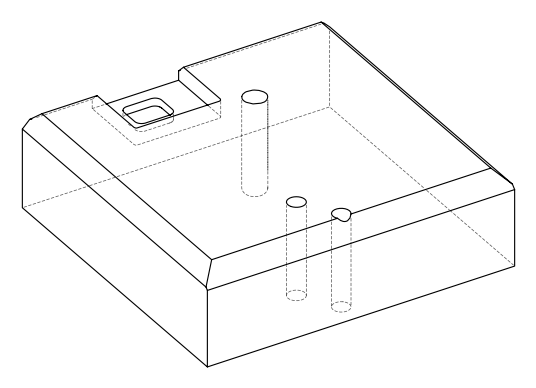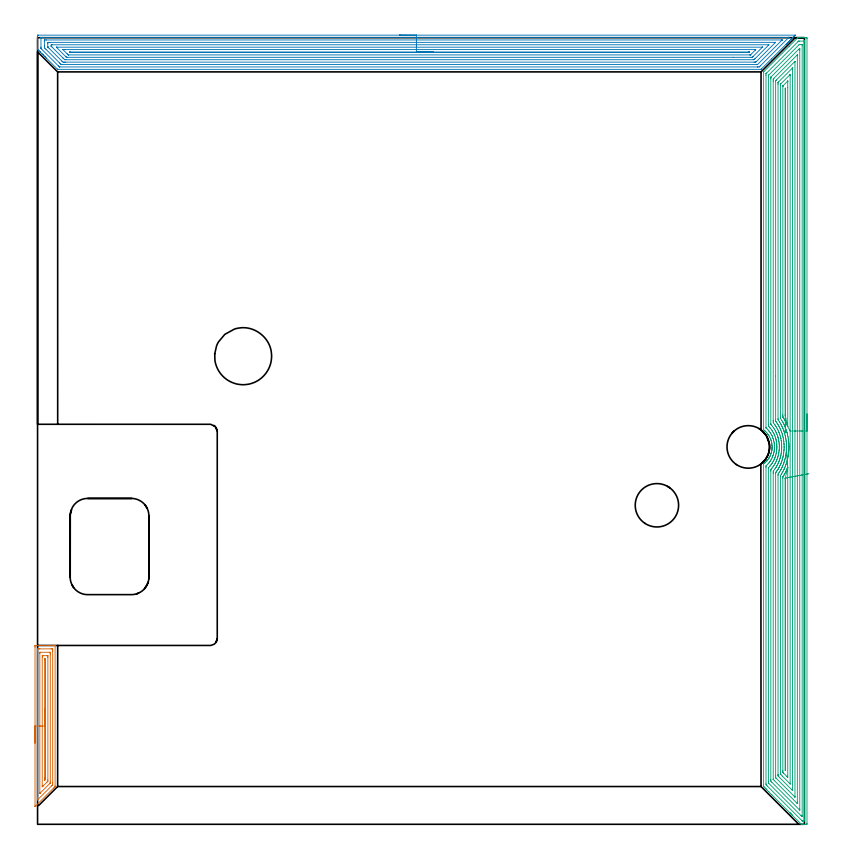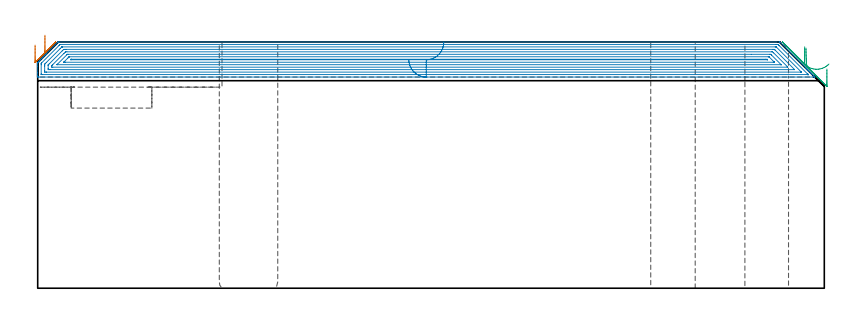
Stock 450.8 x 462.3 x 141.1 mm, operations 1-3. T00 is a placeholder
(PLAN: 18 operations, 12 tool changes, 213.6 min)
(1 AREA_MILL | FG_CHAMFER_SURFACE | UGT0205_001 | 3.74 min | 7455 mm3)
(2 AREA_MILL_1 | FG_CHAMFER_SURFACE_1 | UGT0205_001 | 27.84 min | 90632 mm3)
(3 AREA_MILL_2 | FG_CHAMFER_SURFACE_2 | UGT0205_001 | 35.61 min | 146767 mm3)
(4 AREA_MILL_3 | FG_CHAMFER_SURFACE_3 | UGT0205_001 | 8.71 min | 15145 mm3)
(5 AREA_MILL_4 | FG_CHAMFER_SURFACE_4 | UGT0205_001 | 28.14 min | 105794 mm3)
(6 MILL_RECTANGULAR_POCKET | POCKET_RECTANGULAR_STRAIGHT | UGT0201_104 | Follow Part, ap 5, ae 75% | 3.88 min | 95609 mm3)
(7 MILL_SLOT | SLOT_PARTIAL_RECTANGULAR | NXT0201_009 | Follow Part, ap 2, ae 75% | 92.59 min | 289108 mm3)
(8 MILL_THROUGH_HOLE_FROM_SOLID_MATERIAL | STEP1HOLE_1 | NXT0201_007 | Circular | 9.18 min | 123884 mm3)
(9 SPOT_DRILL | STEP1HOLE | NXT0321_9005460120000 | 0.05 min | 303 mm3)
(10 SPOT_DRILL_1 | STEP1HOLE_2 | NXT0321_9005460120000 | 0.05 min | 55 mm3)
(11 DRILL_BLIND_HOLE_INTO_CENTER | STEP1HOLE | NXT0301_037 | 0.05 min | 269 mm3)
(12 GUN_DRILL_THROUGH_HOLE | STEP1HOLE | UGT0307_002 | 0.63 min | 3651 mm3)
(13 SPADE_DRILL_TO_ENLARGE_THROUGH_HOLE | STEP1HOLE | UGT0306_006 | 0.59 min | 22459 mm3)
(14 DRILL_TO_ENLARGE_THROUGH_HOLE | STEP1HOLE | UGT0301_386 | 0.61 min | 45428 mm3)
(15 DRILL_BLIND_HOLE_INTO_CENTER_1 | STEP1HOLE_2 | NXT0301_037 | 0.05 min | 233 mm3)
(16 GUN_DRILL_THROUGH_HOLE_1 | STEP1HOLE_2 | UGT0307_002 | 0.63 min | 3688 mm3)
(17 SPADE_DRILL_TO_ENLARGE_THROUGH_HOLE_1 | STEP1HOLE_2 | UGT0306_006 | 0.59 min | 22457 mm3)
(18 DRILL_TO_ENLARGE_THROUGH_HOLE_1 | STEP1HOLE_2 | UGT0301_059 | 0.61 min | 42487 mm3)
(TOOL UGT0205_001 | Chamfer Mill 20 x 3 x 45 deg. | D20 FL50 Z2)
(TOOL UGT0201_104 | End Mill 20 mm | D20 FL22 Z2)
(TOOL NXT0201_009 | ENDMILL 8mm [2P460-0800-NA 1630] | D8 FL26 Z6)
(TOOL NXT0201_007 | ENDMILL 25mm [R216.25-25050GCK54P 1620] | D25 R3 FL54 Z5)
(TOOL NXT0321_9005460120000 | NC Spot Drill, 142deg, 12mm, Carbide, Uncoated | D12 PA142 FL30 Z2)
(TOOL NXT0301_037 | Carbide Drill 6.6mm [860.1-0660-033A1-MM 2214] | D6.6 PA140 FL53 Z2)
(TOOL UGT0307_002 | Gun Drill 6 mm | D6 PA130 FL24 Z1)
(TOOL UGT0306_006 | Spade Drill 15.5mm | D15.5 PA132 FL10 Z2)
(TOOL UGT0301_386 | Twist Drill 25.5 mm | D25.5 PA118 FL165 Z2)
(TOOL UGT0301_059 | Twist Drill 25 mm | D25 PA118 FL160 Z2)
(OP 1 AREA_MILL)
G17 G21 G94 G90
T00 M6
G54
G17 G0 G90 X-1.5 Y47.75 S1061 M3
G43 Z151.1 H0
Z139.3
G94 G1 Y47.788 Z138.428 F250.
Y47.902 Z137.564
Y48.091 Z136.712
Y48.353 Z135.88
Y48.687 Z135.074
Y49.09 Z134.3
Y49.558 Z133.564
Y50.09 Z132.872
Y50.679 Z132.229
Y51.322 Z131.64
Y52.014 Z131.109
Y52.75 Z130.64
Y53.524 Z130.237
Y54.33 Z129.903
Y55.162 Z129.641
Y56.014 Z129.452
Y56.878 Z129.338
Y57.75 Z129.3
Y104.191
X-1.499 Y104.518 Z129.301
X-1.493 Y105.075 Z129.304
X-1.491 Y105.093 Z129.306
X-0.937 Y105.1 Z129.86
X6.179 Z136.973
X6.795 Z137.592
X7.068 Z137.865
X8.847 Z139.642
X9.395 Z140.194
X9.953 Z140.752
X10.264 Z141.055
X10.297 Y105.091 Z141.088
X10.3 Y104.963 Z141.1
Y22.558
X10.307 Y22.213 Z141.092
X10.058 Y21.958 Z140.858
X9.405 Y21.304 Z140.204
X-1.214 Y10.686 Z129.585
X-1.381 Y10.522 Z129.416
X-1.492 Y10.417 Z129.306
X-1.498 Y10.53 Z129.302
X-1.5 Y10.646 Z129.3
Y10.686
Y57.75
X-0.086 Z130.714
Y101.884
X-0.083 Y102.736 Z130.717
X-0.081 Y102.77 Z130.719
X-0.047 Y103.09 Z130.753
X0.481 Y103.098 Z131.281
X0.842 Y103.099 Z131.642
X1.368 Y103.1 Z132.168
X7.958 Y103.099 Z138.758
X8.487 Y103.097 Z139.287
X8.847 Y103.09 Z139.647
X8.881 Y102.736 Z139.681
X8.883 Y102.7 Z139.683
X8.886 Y101.845 Z139.686
Y24.306
X8.882 Y23.454 Z139.682
X8.88 Y23.421 Z139.68
X8.847 Y23.209 Z139.647
X8.528 Y22.883 Z139.328
X8.213 Y22.563 Z139.013
X0.195 Y14.546 Z130.995
X0.072 Y14.427 Z130.872
X-0.047 Y14.315 Z130.753
X-0.079 Y14.546 Z130.721
X-0.082 Y14.581 Z130.718
X-0.086 Y15.437 Z130.714
Y15.475
Y57.75
X1.328 Z132.128
X1.329 Y100.467 Z132.129
X1.331 Y100.954 Z132.131
X1.333 Y101.054 Z132.133
X1.335 Y101.075 Z132.135
X1.347 Y101.09 Z132.147
X1.441 Y101.094 Z132.241
X1.587 Y101.099 Z132.387
X6.923 Z137.723
X7.068 Y101.097 Z137.868
X7.214 Y101.092 Z138.014
X7.465 Y101.079 Z138.265
X7.466 Y100.954 Z138.266
X7.47 Y100.552 Z138.27
X7.471 Y100.063 Z138.271
Y99.66
Y24.832
X7.469 Y24.345 Z138.269
X7.466 Y24.295 Z138.266
X7.464 Y24.275 Z138.264
X7.447 Y24.254 Z138.247
X7.385 Y24.187 Z138.185
X7.306 Y24.106 Z138.106
X7.068 Y23.867 Z137.868
X1.406 Y18.206 Z132.206
X1.354 Y18.155 Z132.154
X1.336 Y18.141 Z132.136
X1.334 Y18.142 Z132.134
X1.332 Y18.148 Z132.132
X1.33 Y18.202 Z132.13
X1.329 Y18.366 Z132.129
X1.328 Y18.513 Z132.128
Y57.75
X2.743 Z133.543
Y98.282
X2.749 Y99.044 Z133.549
X2.751 Y99.09 Z133.551
X2.796 Y99.093 Z133.596
X2.898 Y99.097 Z133.698
X3.102 Y99.099 Z133.902
X3.511 Y99.1 Z134.311
X5.362 Z136.162
X5.73 Y99.099 Z136.53
X5.914 Y99.097 Z136.714
X6.006 Y99.093 Z136.806
X6.046 Y99.09 Z136.846
X6.05 Y99.062 Z136.85
X6.056 Y98.405 Z136.856
X6.057 Y98.282 Z136.857
X6.056 Y26.126 Z136.856
X6.051 Y25.364 Z136.851
X6.044 Y25.305 Z136.844
X5.981 Y25.235 Z136.781
X5.637 Y24.887 Z136.437
X5.289 Y24.538 Z136.089
X3.314 Y22.563 Z134.114
X3.127 Y22.381 Z133.927
X2.961 Y22.222 Z133.761
X2.75 Y22.031 Z133.55
X2.744 Y22.44 Z133.544
X2.743 Y22.563 Z133.543
Y57.75
X4.157 Z134.957
Y96.743
X4.159 Y96.987 Z134.959
X4.161 Y97.056 Z134.961
X4.164 Y97.09 Z134.964
X4.176 Y97.092 Z134.976
X4.25 Y97.096 Z135.05
X4.4 Y97.097 Z135.2
X4.599 Y97.092 Z135.399
X4.628 Y97.09 Z135.428
X4.636 Y97.034 Z135.436
X4.639 Y96.906 Z135.439
X4.642 Y96.744 Z135.442
X4.643 Y96.5 Z135.443
Y96.257
Y27.017
X4.642 Y26.775 Z135.442
X4.638 Y26.45 Z135.438
X4.636 Y26.371 Z135.436
X4.628 Y26.338 Z135.428
X4.414 Y26.113 Z135.214
X4.4 Y26.1 Z135.2
X4.164 Y25.901 Z134.964
X4.161 Y26.126 Z134.961
X4.158 Y26.368 Z134.958
X4.157 Y27.017 Z134.957
Y27.261
Y57.75
Y58.622 Z134.995
Y59.486 Z135.109
Y60.338 Z135.298
Y61.17 Z135.56
Y61.976 Z135.894
Y62.75 Z136.297
Y63.486 Z136.765
Y64.178 Z137.296
Y64.821 Z137.886
Y65.41 Z138.529
Y65.942 Z139.221
Y66.41 Z139.957
Y66.813 Z140.731
Y67.147 Z141.537
Y67.409 Z142.369
Y67.598 Z143.22
Y67.712 Z144.085
Y67.75 Z144.957
G0 Z151.1
M5
M2
(OP 2 AREA_MILL_1)
G17 G21 G94 G90
T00 M6
G54
G17 G0 G90 X212.65 Y463.8 S1061 M3
G43 Z151.1 H0
Z131.
G94 G1 X212.688 Z130.128 F250.
X212.802 Z129.263
X212.991 Z128.412
X213.253 Z127.58
X213.587 Z126.774
X213.99 Z126.
X214.458 Z125.264
X214.99 Z124.572
X215.579 Z123.929
X216.222 Z123.34
X216.914 Z122.808
X217.65 Z122.34
X218.424 Z121.937
X219.23 Z121.603
X220.062 Z121.341
X220.914 Z121.152
X221.778 Z121.038
X222.65 Z121.
X445.276 Y463.799 Z120.999
X445.283 Y463.795 Z121.003
X445.276 Y463.779 Z121.019
X445.202 Y463.702 Z121.097
X444.694 Y463.194 Z121.606
X444.466 Y462.964 Z121.832
X443.861 Y462.361 Z122.438
X443.787 Y462.286 Z122.513
X443.589 Y462.087 Z122.709
X443.028 Y461.528 Z123.271
X442.893 Y461.392 Z123.406
X442.711 Y461.209 Z123.587
X442.195 Y460.695 Z124.105
X442. Y460.499 Z124.299
X441.834 Y460.332 Z124.463
X441.672 Y460.171 Z124.627
X441.553 Y460.052 Z124.746
X441.395 Y459.893 Z124.902
X441.241 Y459.74 Z125.058
X441.106 Y459.605 Z125.193
X440.956 Y459.454 Z125.341
X440.81 Y459.309 Z125.489
X440.659 Y459.158 Z125.639
X440.517 Y459.015 Z125.78
X440.379 Y458.877 Z125.92
X440.213 Y458.712 Z126.086
X440.079 Y458.577 Z126.219
X439.947 Y458.446 Z126.351
X431.302 Y449.801 Z134.998
X425.47 Y443.97 Z140.829
X425.324 Y443.825 Z140.973
X425.195 Y443.703 Z141.089
X425.023 Y443.7 Z141.1
X12.235
X11.805 Y443.701 Z141.086
X11.642 Y443.857 Z140.941
X5.258 Y450.24 Z134.556
X4.91 Y450.589 Z134.21
X4.722 Y450.778 Z134.022
X4.492 Y451.007 Z133.791
X4.381 Y451.117 Z133.679
X3.944 Y451.556 Z133.243
X3.503 Y451.995 Z132.801
X3.3 Y452.199 Z132.6
X3.244 Y452.256 Z132.544
X2.626 Y452.872 Z131.924
X2.412 Y453.088 Z131.712
X1.748 Y453.75 Z131.047
X1.579 Y453.921 Z130.879
X1.513 Y453.987 Z130.813
X0.871 Y454.628 Z130.17
X0.745 Y454.754 Z130.045
X0.358 Y455.142 Z129.658
X0.173 Y455.328 Z129.472
X0.006 Y455.5 Z129.299
X0.004 Y455.505 Z129.294
X0. Y456.185 Z128.614
Y457.6 Z127.196
Y461.379 Z123.417
Y463.134 Z121.663
X0.004 Y463.403 Z121.394
X0.01 Y463.792 Z121.005
X0.22 Y463.796 Z121.002
X0.62 Y463.8 Z121.
X222.65
Y462.386 Z122.414
X441.249 Y462.385 Z122.415
X441.36 Y462.383 Z122.417
X441.414 Y462.38 Z122.42
X441.418 Y462.378 Z122.422
Y462.375 Z122.425
X441.342 Y462.294 Z122.506
X441.207 Y462.156 Z122.644
X441.106 Y462.056 Z122.744
X424.901 Y445.852 Z138.948
X424.514 Y445.475 Z139.325
X424.13 Y445.121 Z139.679
X423.983 Y445.119 Z139.681
X423.237 Y445.115 Z139.685
X423.094 Y445.114 Z139.686
X13.129 Y445.115 Z139.685
X12.985 Y445.116 Z139.684
X12.893 Y445.119 Z139.681
X12.851 Y445.121 Z139.679
X12.688 Y445.274 Z139.526
X12.38 Y445.573 Z139.227
X12.235 Y445.715 Z139.085
X2.195 Y455.756 Z129.044
X2.09 Y455.862 Z128.938
X2.041 Y455.916 Z128.884
X2.019 Y455.943 Z128.857
X2.01 Y455.984 Z128.816
X2.004 Y456.383 Z128.417
X2.001 Y456.782 Z128.018
X2. Y462.047 Z122.753
X2.001 Y462.181 Z122.619
X2.005 Y462.287 Z122.513
X2.01 Y462.357 Z122.443
X2.016 Y462.379 Z122.421
X2.549 Y462.386 Z122.414
X222.65
Y460.972 Z123.828
X437.328 Y460.971 Z123.829
X437.401 Y460.97 Z123.83
X437.532 Y460.966 Z123.834
X437.55 Y460.965 Z123.835
X437.543 Y460.95 Z123.85
X437.532 Y460.933 Z123.867
X437.451 Y460.85 Z123.95
X437.371 Y460.77 Z124.03
X423.237 Y446.636 Z138.164
X423.142 Y446.551 Z138.249
X423.124 Y446.535 Z138.265
X423.106 Y446.533 Z138.267
X423.064 Y446.53 Z138.27
X422.892 Y446.529 Z138.271
X422.548 Y446.528 Z138.272
X14.227 Y446.529 Z138.271
X14.022
X13.954 Y446.531 Z138.269
X13.901 Y446.535 Z138.265
X13.872 Y446.539 Z138.261
X13.85 Y446.558 Z138.242
X13.673 Y446.73 Z138.07
X13.129 Y447.271 Z137.529
X12.792 Y447.607 Z137.193
X4.894 Y455.505 Z129.295
X4.194 Y456.209 Z128.591
X4.026 Y456.383 Z128.417
X4.003 Y457.073 Z127.727
X4.001 Y457.26 Z127.54
X4. Y457.45 Z127.35
Y460.083 Z124.717
X4.005 Y460.77 Z124.03
X4.007 Y460.954 Z123.846
X4.194 Y460.965 Z123.835
X4.884 Y460.97 Z123.83
X5.087 Y460.971 Z123.829
X222.65 Y460.972 Z123.828
Y459.557 Z125.243
X433.407
X433.57 Y459.555 Z125.245
X433.668 Y459.552 Z125.248
X433.687 Y459.55 Z125.25
X433.685 Y459.545 Z125.255
X433.662 Y459.515 Z125.285
X433.624 Y459.474 Z125.326
X422.491 Y448.34 Z136.46
X422.343 Y448.194 Z136.606
X422.138 Y447.999 Z136.801
X422.082 Y447.95 Z136.85
X421.997 Y447.948 Z136.852
X421.45 Y447.944 Z136.856
X421.108 Y447.943 Z136.857
X16.361
X15.809 Y447.944 Z136.856
X15.465 Y447.945 Z136.855
X14.916 Y447.95 Z136.85
X14.369 Y448.485 Z136.315
X14.022 Y448.828 Z135.972
X6.874 Y455.974 Z128.826
X6.468 Y456.383 Z128.417
X6.078 Y456.78 Z128.02
X6.029 Y456.831 Z127.969
X6.015 Y456.864 Z127.936
X6.01 Y456.917 Z127.883
X6.005 Y457.026 Z127.774
X6. Y457.241 Z127.559
Y458.996 Z125.804
Y459.015 Z125.785
X6.007 Y459.445 Z125.355
X6.01 Y459.545 Z125.255
X6.139 Y459.55 Z125.25
X6.326 Y459.554 Z125.246
X6.874 Y459.557 Z125.243
X7.216
X222.65
Y458.143 Z126.657
X429.486
X429.828 Y458.138 Z126.662
X429.664 Y457.968 Z126.832
X429.491 Y457.79 Z127.01
X421.698 Y449.996 Z134.804
X421.45 Y449.75 Z135.05
X421.052 Y449.362 Z135.438
X420.562 Y449.357 Z135.443
X16.708
X15.948 Y449.362 Z135.438
X15.809 Y449.494 Z135.306
X15.059 Y450.24 Z134.56
X14.916 Y450.382 Z134.418
X8.661 Y456.637 Z128.163
X8.348 Y456.953 Z127.847
X8.048 Y457.26 Z127.54
X8.01 Y457.303 Z127.497
X8.006 Y457.342 Z127.458
X8.003 Y457.423 Z127.377
X8.001 Y457.585 Z127.215
X8.003 Y457.907 Z126.893
X8.01 Y458.138 Z126.662
X8.656 Y458.143 Z126.657
X222.65
Y456.729 Z128.071
X425.917 Y456.728 Z128.072
X425.938 Y456.727 Z128.073
X425.959 Y456.723 Z128.077
X425.962 Y456.722 Z128.078
X425.957 Y456.711 Z128.089
X425.939 Y456.689 Z128.111
X425.917 Y456.665 Z128.135
X425.775 Y456.522 Z128.278
X420.462 Y451.21 Z133.59
X420.366 Y451.117 Z133.683
X420.009 Y450.777 Z134.023
X419.663 Y450.774 Z134.026
X419.311 Y450.772 Z134.028
X408.847 Y450.771 Z134.029
X17.596
X17.053 Y450.773 Z134.027
X17.012 Y450.775 Z134.025
X16.994 Y450.778 Z134.022
X16.944 Y450.815 Z133.985
X16.78 Y450.971 Z133.829
X16.703 Y451.045 Z133.755
X11.342 Y456.406 Z128.394
X11.154 Y456.599 Z128.201
X11.066 Y456.693 Z128.107
X11.041 Y456.723 Z128.077
X11.059 Y456.725 Z128.075
X11.133 Y456.727 Z128.073
X11.342 Y456.728 Z128.072
X222.65 Y456.729 Z128.071
Y455.315 Z129.485
X421.45
X421.645 Y455.314 Z129.486
X421.984 Y455.31 Z129.49
X422.089 Y455.308 Z129.492
X422.034 Y455.244 Z129.556
X421.954 Y455.155 Z129.645
X421.882 Y455.08 Z129.72
X419.226 Y452.424 Z132.376
X419.072 Y452.273 Z132.527
X419.014 Y452.22 Z132.58
X418.983 Y452.192 Z132.608
X418.943 Y452.191 Z132.609
X418.769 Y452.187 Z132.613
X418.575 Y452.186 Z132.614
X18.295
X18.121 Y452.188 Z132.612
X18.035 Y452.191 Z132.609
X18.017 Y452.192 Z132.608
X17.965 Y452.24 Z132.56
X17.88 Y452.321 Z132.479
X17.596 Y452.601 Z132.199
X17.325 Y452.872 Z131.928
X14.916 Y455.283 Z129.517
X14.899 Y455.304 Z129.496
X14.898 Y455.306 Z129.494
X14.916 Y455.308 Z129.492
X15.112 Y455.312 Z129.488
X15.809 Y455.315 Z129.485
X16.003
X222.65
Y453.901 Z130.899
X417.876 Y453.9 Z130.9
X418.029 Y453.899 Z130.901
X418.131 Y453.897 Z130.903
X418.21 Y453.894 Z130.906
X418.231 Y453.889 Z130.911
X418.208 Y453.864 Z130.936
X418.099 Y453.75 Z131.05
X417.986 Y453.642 Z131.158
X417.947 Y453.607 Z131.193
X416.982 Y453.6 Z131.2
X19.383
X19.23 Y453.601 Z131.199
X19.128 Y453.604 Z131.196
X19.052 Y453.607 Z131.193
X19.023 Y453.634 Z131.166
X18.908 Y453.75 Z131.05
X18.787 Y453.894 Z130.906
X19.077 Y453.898 Z130.902
X19.23 Y453.9 Z130.9
X222.65 Y453.901 Z130.899
X223.522 Z130.938
X224.386 Z131.051
X225.238 Z131.24
X226.07 Z131.503
X226.876 Z131.836
X227.65 Z132.239
X228.386 Z132.708
X229.078 Z133.239
X229.721 Z133.828
X230.31 Z134.472
X230.842 Z135.164
X231.31 Z135.899
X231.713 Z136.673
X232.047 Z137.479
X232.309 Z138.311
X232.498 Z139.163
X232.612 Z140.028
X232.65 Z140.899
G0 Z151.1
M5
M2
(OP 3 AREA_MILL_2)
G17 G21 G94 G90
T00 M6
G54
G17 G0 G90 X452.2 Y241.15 S1061 M3
G43 Z151.1 H0
Z125.6
G94 G1 Y241.112 Z124.728 F250.
Y240.998 Z123.863
Y240.809 Z123.012
Y240.547 Z122.18
Y240.213 Z121.374
Y239.81 Z120.6
Y239.342 Z119.864
Y238.81 Z119.172
Y238.221 Z118.529
Y237.578 Z117.94
Y236.886 Z117.408
Y236.15 Z116.94
Y235.376 Z116.537
Y234.57 Z116.203
Y233.738 Z115.941
Y232.886 Z115.752
Y232.022 Z115.638
Y231.15 Z115.6
X452.199 Y0.62 Z115.601
X452.195 Y0.188
X452.191 Y0.01 Z115.604
X451.769 Y0. Z116.025
X451.232 Z116.565
X450.89 Z116.906
X450.352 Z117.444
X450.01 Z117.785
X448.928 Z118.871
X448.91 Y0.002 Z118.889
X448.901 Y0.005 Z118.897
X448.874 Y0.025 Z118.924
X448.69 Y0.209 Z119.106
X448.576 Y0.323 Z119.222
X448.342 Y0.558 Z119.458
X443.557 Y5.342 Z124.241
X443.514 Y5.386 Z124.285
X443.309 Y5.59 Z124.49
X443.263 Y5.635 Z124.534
X443.216 Y5.684 Z124.583
X443.02 Y5.879 Z124.779
X442.97 Y5.929 Z124.827
X442.918 Y5.982 Z124.881
X442.731 Y6.168 Z125.068
X442.677 Y6.222 Z125.12
X442.62 Y6.279 Z125.179
X442.442 Y6.457 Z125.357
X442.383 Y6.515 Z125.413
X442.322 Y6.577 Z125.477
X442.153 Y6.746 Z125.646
X442.09 Y6.808 Z125.707
X431.53 Y17.37 Z136.269
X429.77 Y19.129 Z138.028
X428.621 Y20.278 Z139.177
X428.451 Y20.447 Z139.344
X428.285 Y20.614 Z139.513
X428.174 Y20.725 Z139.624
X428.011 Y20.887 Z139.784
X427.852 Y21.047 Z139.946
X427.728 Y21.172 Z140.07
X427.571 Y21.327 Z140.225
X427.418 Y21.481 Z140.379
X427.281 Y21.618 Z140.517
X427.131 Y21.767 Z140.665
X426.987 Y21.912 Z140.81
X426.834 Y22.065 Z140.963
X426.705 Y22.196 Z141.09
X426.7 Y22.958 Z141.1
Y211.492
X426.705 Y211.804 Z141.091
X427.07 Y212.1 Z140.73
X427.169 Y212.182 Z140.631
X427.426 Y212.394 Z140.373
X427.571 Y212.525 Z140.225
X427.687 Y212.63 Z140.11
X427.907 Y212.841 Z139.893
X428.023 Y212.954 Z139.777
X428.349 Y213.287 Z139.45
X428.426 Y213.372 Z139.374
X428.58 Y213.545 Z139.218
X428.727 Y213.726 Z139.069
X428.891 Y213.924 Z138.909
X428.946 Y213.992 Z138.854
X429.099 Y214.18 Z138.699
X429.472 Y214.687 Z138.326
X429.677 Y214.996 Z138.12
X429.729 Y215.073 Z138.069
X429.77 Y215.143 Z138.026
X429.841 Y215.257 Z137.959
X429.936 Y215.414 Z137.863
X429.997 Y215.517 Z137.8
X430.078 Y215.662 Z137.717
X430.21 Y215.895 Z137.588
X430.251 Y215.966 Z137.548
X430.365 Y216.187 Z137.435
X430.38 Y216.218 Z137.42
X430.465 Y216.407 Z137.331
X430.597 Y216.692 Z137.202
X430.674 Y216.859 Z137.125
X430.779 Y217.115 Z137.02
X430.856 Y217.304 Z136.942
X430.884 Y217.382 Z136.914
X431.015 Y217.753 Z136.779
X431.09 Y217.994 Z136.702
X431.153 Y218.194 Z136.639
X431.217 Y218.386 Z136.581
X431.237 Y218.449 Z136.562
X431.257 Y218.513 Z136.542
X431.289 Y218.646 Z136.505
X431.394 Y219.092 Z136.401
X431.439 Y219.312 Z136.356
X431.486 Y219.539 Z136.31
X431.516 Y219.713 Z136.283
X431.53 Y219.801 Z136.268
X431.558 Y219.985 Z136.235
X431.591 Y220.226 Z136.205
X431.617 Y220.432 Z136.177
X431.64 Y220.691 Z136.152
X431.658 Y220.878 Z136.134
X431.663 Y220.986 Z136.127
X431.679 Y221.22 Z136.116
X431.684 Y221.321 Z136.109
Y221.325
X431.698 Y221.828 Z136.1
X431.687 Y222.218 Z136.108
X431.673 Y222.438 Z136.117
X431.665 Y222.624 Z136.13
X431.663 Y222.665 Z136.133
X431.623 Y223.112 Z136.172
X431.567 Y223.559 Z136.228
X431.53 Y223.798 Z136.269
X431.495 Y224.005 Z136.299
X431.408 Y224.452 Z136.39
X431.32 Y224.835 Z136.479
X431.306 Y224.895 Z136.493
X431.294 Y224.946 Z136.506
X431.257 Y225.087 Z136.542
X431.142 Y225.473 Z136.657
X431.038 Y225.791 Z136.755
X430.908 Y226.159 Z136.891
X430.879 Y226.239 Z136.92
X430.87 Y226.261 Z136.929
X430.697 Y226.684 Z137.099
X430.365 Y227.414 Z137.434
X430.282 Y227.576 Z137.516
X430.09 Y227.922 Z137.709
X430.031 Y228.027 Z137.767
X429.788 Y228.435 Z138.012
X429.767 Y228.469 Z138.033
X429.473 Y228.916 Z138.327
X429.312 Y229.142 Z138.487
X429.184 Y229.313 Z138.614
X429.146 Y229.363 Z138.652
X428.581 Y230.055 Z139.219
X428.4 Y230.256 Z139.398
X428.049 Y230.619 Z139.75
X427.688 Y230.973 Z140.111
X427.59 Y231.063 Z140.207
X427.571 Y231.08 Z140.226
X427.492 Y231.15 Z140.306
X426.794 Y231.725 Z141.002
X426.705 Y231.806 Z141.091
X426.7 Y232.043 Z141.1
Y442.022
X426.703 Y442.195 Z141.089
X426.849 Y442.349 Z140.95
X441.711 Y457.212 Z126.088
X446.49 Y461.992 Z121.306
X446.625 Y462.126 Z121.173
X446.759 Y462.263 Z121.031
X446.797 Y462.29 Z120.993
X446.831 Y462.3 Z120.958
X447.223 Z120.577
X447.565 Z120.234
X448.25 Z119.545
X449.472 Z118.325
X450.01 Z117.785
X450.621 Z117.175
X450.89 Z116.906
X451.501 Z116.295
X451.769 Y462.297 Z116.027
X452.191 Y462.29 Z115.605
X452.196 Y462.112 Z115.602
X452.199 Y461.68 Z115.601
X452.2 Y231.15 Z115.6
X450.786 Z117.014
X450.785 Y2.514 Z117.015
X450.784 Y2.408 Z117.016
X450.779 Y2.023 Z117.021
X450.404 Y2.007 Z117.396
X450.01 Y2.003 Z117.79
X449.53 Y2. Z118.27
X449.431 Y2.003 Z118.369
X449.381 Y2.006 Z118.419
X449.358 Y2.01 Z118.442
X449.315 Y2.046 Z118.485
X449.13 Y2.224 Z118.67
X448.943 Y2.408 Z118.857
X428.891 Y22.46 Z138.909
X428.395 Y22.959 Z139.405
X428.225 Y23.136 Z139.575
X428.121 Y23.259 Z139.679
X428.114 Y23.852 Z139.686
Y209.705
X428.118 Y210.49 Z139.682
X428.121 Y210.599 Z139.679
X428.124 Y210.642 Z139.676
X428.498 Y210.997 Z139.302
X428.891 Y211.375 Z138.909
X428.949 Y211.433 Z138.851
X429.006 Y211.492 Z138.794
X429.374 Y211.895 Z138.426
X429.795 Y212.386 Z138.005
X430.17 Y212.874 Z137.63
X430.475 Y213.279 Z137.325
X430.521 Y213.345 Z137.279
X430.547 Y213.384 Z137.253
X430.65 Y213.543 Z137.15
X430.891 Y213.929 Z136.909
X431.039 Y214.173 Z136.761
X431.219 Y214.49 Z136.581
X431.537 Y215.067 Z136.263
X431.809 Y215.677 Z135.991
X431.933 Y215.96 Z135.867
X432.073 Y216.303 Z135.727
X432.279 Y216.854 Z135.521
X432.299 Y216.91 Z135.501
X432.313 Y216.952 Z135.487
X432.41 Y217.258 Z135.39
X432.524 Y217.632 Z135.276
X432.557 Y217.747 Z135.243
X432.704 Y218.343 Z135.096
X432.769 Y218.641 Z135.031
X432.857 Y219.08 Z134.943
X432.933 Y219.534 Z134.867
X432.959 Y219.702 Z134.841
X432.978 Y219.851 Z134.822
X433.039 Y220.428 Z134.761
X433.061 Y220.661 Z134.739
X433.098 Y221.321 Z134.702
X433.105 Y221.438 Z134.695
Y221.457
X433.106 Y221.509 Z134.694
Y221.858
X433.098 Y222.215 Z134.702
X433.091 Y222.417 Z134.709
X433.047 Y223.108 Z134.753
X433.037 Y223.237 Z134.763
X433.022 Y223.38 Z134.778
X432.941 Y224.002 Z134.859
X432.873 Y224.425 Z134.927
X432.783 Y224.895 Z135.017
X432.634 Y225.562 Z135.166
X432.574 Y225.789 Z135.226
X432.41 Y226.354 Z135.39
X432.302 Y226.682 Z135.498
X432.244 Y226.852 Z135.556
X431.96 Y227.576 Z135.84
X431.598 Y228.401 Z136.202
X431.566 Y228.469 Z136.234
X431.53 Y228.54 Z136.27
X431.076 Y229.363 Z136.724
X430.65 Y230.051 Z137.15
X430.514 Y230.256 Z137.286
X430.177 Y230.737 Z137.623
X429.846 Y231.15 Z137.954
X429.77 Y231.241 Z138.03
X429.406 Y231.67 Z138.394
X429.062 Y232.044 Z138.738
X428.891 Y232.217 Z138.909
X428.531 Y232.568 Z139.269
X428.143 Y232.937 Z139.657
X428.121 Y232.967 Z139.679
X428.118 Y232.987 Z139.682
X428.116 Y233.036 Z139.684
X428.115 Y233.134 Z139.685
X428.114 Y233.331 Z139.686
X428.115 Y440.235 Z139.685
X428.119 Y441.018 Z139.681
X428.121 Y441.128 Z139.679
X428.132 Y441.171 Z139.668
X428.172 Y441.215 Z139.628
X428.243 Y441.291 Z139.557
X428.352 Y441.402 Z139.448
X428.487 Y441.538 Z139.313
X446.843 Y459.892 Z120.957
X447.112 Y460.154 Z120.688
X447.199 Y460.237 Z120.601
X447.271 Y460.29 Z120.529
X447.37 Y460.292 Z120.43
X447.85 Y460.299 Z119.95
X450.488 Y460.3 Z117.312
X450.697 Y460.299 Z117.103
X450.729 Y460.297 Z117.071
X450.762 Y460.291 Z117.038
X450.779 Y460.286 Z117.021
X450.78 Y460.26 Z117.02
X450.785 Y459.999 Z117.015
X450.786 Y231.15 Z117.014
X449.372 Z118.428
X449.371 Y5.088 Z118.429
X449.37 Y4.844 Z118.43
X449.367 Y4.597 Z118.433
X449.365 Y4.451 Z118.435
X449.27 Y4.54 Z118.53
X449.13 Y4.674 Z118.67
X448.711 Y5.088 Z119.089
X429.77 Y24.03 Z138.03
X429.596 Y24.21 Z138.204
X429.553 Y24.258 Z138.247
X429.535 Y24.281 Z138.265
X429.533 Y24.336 Z138.267
X429.53 Y24.5 Z138.27
X429.529 Y24.746 Z138.271
X429.528 Y24.991 Z138.272
X429.529 Y209.057 Z138.271
X429.53 Y209.381 Z138.27
X429.534 Y209.542 Z138.266
X429.535 Y209.558 Z138.265
X429.548 Y209.576 Z138.252
X429.583 Y209.615 Z138.217
X429.721 Y209.755 Z138.079
X429.77 Y209.807 Z138.03
X430.148 Y210.216 Z137.652
X430.488 Y210.599 Z137.312
X430.563 Y210.687 Z137.237
X430.65 Y210.793 Z137.15
X430.957 Y211.181 Z136.843
X431.199 Y211.492 Z136.601
X431.341 Y211.685 Z136.459
X431.53 Y211.953 Z136.27
X431.703 Y212.211 Z136.097
X431.815 Y212.386 Z135.985
X432.043 Y212.759 Z135.757
X432.352 Y213.279 Z135.448
X432.373 Y213.317 Z135.427
X432.41 Y213.387 Z135.39
X432.678 Y213.901 Z135.122
X432.807 Y214.173 Z134.993
X432.959 Y214.509 Z134.841
X433.207 Y215.067 Z134.593
X433.232 Y215.126 Z134.568
X433.29 Y215.271 Z134.51
X433.474 Y215.774 Z134.326
X433.539 Y215.96 Z134.261
X433.695 Y216.443 Z134.105
X433.824 Y216.854 Z133.976
X433.901 Y217.127 Z133.899
X434.057 Y217.747 Z133.743
X434.079 Y217.84 Z133.721
X434.17 Y218.264 Z133.63
X434.231 Y218.579 Z133.569
X434.241 Y218.641 Z133.559
X434.348 Y219.353 Z133.452
X434.372 Y219.534 Z133.428
X434.44 Y220.154 Z133.36
X434.465 Y220.428 Z133.335
X434.496 Y220.99 Z133.304
X434.51 Y221.321 Z133.29
X434.52 Y221.859 Z133.28
X434.513 Y222.215 Z133.287
X434.486 Y222.788 Z133.314
X434.464 Y223.108 Z133.336
X434.409 Y223.76 Z133.391
X434.378 Y224.002 Z133.422
X434.269 Y224.795 Z133.531
X434.252 Y224.895 Z133.548
X434.17 Y225.333 Z133.63
X434.071 Y225.789 Z133.729
X434.042 Y225.919 Z133.758
X433.935 Y226.348 Z133.865
X433.843 Y226.682 Z133.957
X433.703 Y227.157 Z134.097
X433.565 Y227.576 Z134.235
X433.29 Y228.321 Z134.51
X433.233 Y228.469 Z134.567
X433.194 Y228.567 Z134.606
X432.834 Y229.363 Z134.966
X432.699 Y229.656 Z135.101
X432.41 Y230.207 Z135.39
X432.384 Y230.256 Z135.416
X432.35 Y230.318 Z135.45
X431.848 Y231.15 Z135.952
X431.53 Y231.646 Z136.27
X431.245 Y232.044 Z136.555
X430.65 Y232.804 Z137.15
X430.541 Y232.937 Z137.259
X430.18 Y233.349 Z137.62
X429.77 Y233.794 Z138.03
X429.738 Y233.831 Z138.062
X429.535 Y234.069 Z138.265
X429.53 Y234.724 Z138.27
X429.529 Y234.969 Z138.271
Y439.587
X429.531 Y439.911 Z138.269
X429.534 Y440.072 Z138.266
X429.535 Y440.109 Z138.265
X429.555 Y440.144 Z138.245
X429.636 Y440.235 Z138.164
X429.703 Y440.303 Z138.097
X429.77 Y440.371 Z138.03
X447.505 Y458.105 Z120.295
X447.658 Y458.25 Z120.142
X447.686 Y458.275 Z120.114
X447.74 Y458.29 Z120.06
X447.867 Y458.295 Z119.933
X448.059 Y458.299 Z119.741
X448.25 Y458.3 Z119.55
X448.939 Y458.299 Z118.861
X449.13 Y458.296 Z118.67
X449.321 Y458.29 Z118.479
X449.365 Y458.287 Z118.435
X449.367 Y458.252 Z118.433
X449.37 Y458.187 Z118.43
X449.371 Y458.105 Z118.429
Y457.86
X449.372 Y231.15 Z118.428
X447.957 Z119.843
Y8.959
X447.956 Y8.662 Z119.844
X447.953 Y8.317 Z119.847
X447.952 Y8.311 Z119.848
X447.939 Y8.32 Z119.861
X447.889 Y8.364 Z119.911
X447.789 Y8.46 Z120.011
X431.504 Y24.746 Z136.296
X430.95 Y25.335 Z136.85
X430.947 Y25.639 Z136.853
X430.943 Y26.235 Z136.857
Y207.621
X430.944 Y207.918 Z136.856
X430.949 Y208.508 Z136.851
X430.952 Y208.545 Z136.848
X430.969 Y208.567 Z136.831
X431.017 Y208.625 Z136.783
X431.178 Y208.812 Z136.622
X431.342 Y209.004 Z136.458
X431.53 Y209.229 Z136.27
X431.743 Y209.49 Z136.057
X431.914 Y209.705 Z135.886
X432.13 Y209.99 Z135.67
X432.41 Y210.365 Z135.39
X432.507 Y210.501 Z135.293
X432.574 Y210.599 Z135.226
X432.856 Y211.039 Z134.944
X433.143 Y211.492 Z134.657
X433.199 Y211.585 Z134.601
X433.29 Y211.744 Z134.51
X433.518 Y212.154 Z134.282
X433.644 Y212.386 Z134.156
X433.827 Y212.735 Z133.973
X434.088 Y213.279 Z133.712
X434.114 Y213.336 Z133.686
X434.17 Y213.46 Z133.63
X434.382 Y213.958 Z133.418
X434.469 Y214.173 Z133.331
X434.632 Y214.598 Z133.168
X434.804 Y215.067 Z132.996
X434.868 Y215.252 Z132.932
X435.05 Y215.809 Z132.75
X435.086 Y215.924 Z132.714
X435.096 Y215.96 Z132.704
X435.275 Y216.625 Z132.525
X435.332 Y216.854 Z132.468
X435.446 Y217.346 Z132.354
X435.53 Y217.747 Z132.27
X435.597 Y218.086 Z132.203
X435.687 Y218.641 Z132.113
X435.719 Y218.855 Z132.081
X435.806 Y219.534 Z131.994
X435.819 Y219.647 Z131.981
X435.889 Y220.428 Z131.911
X435.892 Y220.467 Z131.908
X435.93 Y221.236 Z131.87
X435.932 Y221.319 Z131.868
X435.934 Y222.21 Z131.866
X435.93 Y222.36 Z131.87
X435.891 Y223.108 Z131.909
X435.888 Y223.151 Z131.912
X435.814 Y224.002 Z131.986
X435.801 Y224.133 Z131.999
X435.695 Y224.895 Z132.105
X435.653 Y225.177 Z132.147
X435.542 Y225.789 Z132.258
X435.44 Y226.287 Z132.36
X435.349 Y226.682 Z132.451
X435.27 Y227.011 Z132.53
X435.146 Y227.478 Z132.654
X435.118 Y227.576 Z132.682
X435.05 Y227.799 Z132.75
X434.83 Y228.469 Z132.97
X434.703 Y228.822 Z133.097
X434.494 Y229.363 Z133.306
X434.4 Y229.597 Z133.4
X434.17 Y230.131 Z133.63
X434.115 Y230.256 Z133.685
X434.068 Y230.361 Z133.732
X433.823 Y230.871 Z133.977
X433.672 Y231.15 Z134.128
X433.29 Y231.839 Z134.51
X433.172 Y232.044 Z134.628
X432.993 Y232.346 Z134.807
X432.611 Y232.937 Z135.189
X432.41 Y233.228 Z135.39
X431.954 Y233.831 Z135.846
X431.53 Y234.366 Z136.27
X430.949 Y235.065 Z136.851
X430.947 Y235.098 Z136.853
X430.945 Y235.172 Z136.855
X430.943 Y235.32 Z136.857
Y438.151
X430.944 Y438.448 Z136.856
X430.947 Y439.04 Z136.853
X430.95 Y439.078 Z136.85
X430.962 Y439.101 Z136.838
X431.011 Y439.155 Z136.789
X431.191 Y439.341 Z136.609
X447.37 Y455.521 Z120.43
X447.767 Y455.915 Z120.033
X447.846 Y455.989 Z119.954
X447.95 Y456.085 Z119.85
X447.953 Y455.942 Z119.847
X447.956 Y455.723 Z119.844
X447.957 Y455.425 Z119.843
Y454.828
Y231.15
X446.543 Z121.257
Y13.076
X446.541 Y12.236 Z121.259
X446.54 Y12.186 Z121.26
X446.538 Y12.178 Z121.262
X446.52 Y12.189 Z121.28
X446.49 Y12.211 Z121.31
X446.462 Y12.236 Z121.338
X433.059 Y25.639 Z134.741
X432.41 Y26.296 Z135.39
X432.386 Y26.325 Z135.414
X432.364 Y26.373 Z135.436
X432.359 Y26.479 Z135.441
X432.358 Y26.533 Z135.442
X432.357 Y206.185 Z135.443
X432.36 Y207.025 Z135.44
X432.362 Y207.074 Z135.438
X432.41 Y207.642 Z135.39
X433.311 Y208.812 Z134.489
X433.663 Y209.327 Z134.137
X433.914 Y209.705 Z133.886
X434.015 Y209.863 Z133.785
X434.17 Y210.116 Z133.63
X434.348 Y210.418 Z133.452
X434.452 Y210.599 Z133.348
X434.667 Y210.988 Z133.133
X434.942 Y211.492 Z132.858
X434.979 Y211.565 Z132.821
X435.05 Y211.711 Z132.75
X435.262 Y212.171 Z132.538
X435.359 Y212.386 Z132.441
X435.533 Y212.79 Z132.267
X435.738 Y213.279 Z132.062
X435.794 Y213.418 Z132.006
X435.93 Y213.775 Z131.87
X436.035 Y214.066 Z131.765
X436.072 Y214.173 Z131.728
X436.255 Y214.737 Z131.545
X436.357 Y215.067 Z131.443
X436.461 Y215.422 Z131.339
X436.61 Y215.96 Z131.19
X436.651 Y216.121 Z131.149
X436.81 Y216.785 Z130.99
X436.822 Y216.841 Z130.978
X436.825 Y216.854 Z130.975
X436.967 Y217.588 Z130.833
X436.995 Y217.747 Z130.805
X437.089 Y218.357 Z130.711
X437.128 Y218.641 Z130.672
X437.191 Y219.148 Z130.609
X437.23 Y219.534 Z130.57
X437.268 Y219.963 Z130.532
X437.301 Y220.428 Z130.499
X437.32 Y220.804 Z130.48
X437.339 Y221.321 Z130.461
X437.342 Y221.674 Z130.458
Y222.215
X437.33 Y222.58 Z130.47
X437.303 Y223.108 Z130.497
X437.276 Y223.529 Z130.524
X437.236 Y224.002 Z130.564
X437.186 Y224.513 Z130.614
X437.136 Y224.895 Z130.664
X437.043 Y225.553 Z130.757
X437.002 Y225.789 Z130.798
X436.843 Y226.649 Z130.957
X436.836 Y226.682 Z130.964
X436.81 Y226.806 Z130.99
X436.628 Y227.576 Z131.172
X436.566 Y227.824 Z131.234
X436.379 Y228.469 Z131.421
X436.183 Y229.106 Z131.617
X436.095 Y229.363 Z131.705
X435.93 Y229.819 Z131.87
X435.763 Y230.256 Z132.037
X435.652 Y230.539 Z132.148
X435.381 Y231.15 Z132.419
X435.05 Y231.883 Z132.75
X434.972 Y232.044 Z132.828
X434.888 Y232.209 Z132.912
X434.475 Y232.937 Z133.325
X434.17 Y233.462 Z133.63
X433.944 Y233.831 Z133.856
X433.532 Y234.479 Z134.268
X433.357 Y234.724 Z134.443
X433.29 Y234.813 Z134.51
X432.41 Y235.958 Z135.39
X432.363 Y236.511 Z135.437
X432.36 Y236.562 Z135.44
X432.357 Y237.405 Z135.443
Y237.459
Y436.715
X432.36 Y437.554 Z135.44
X432.362 Y437.603 Z135.438
X432.41 Y438.1 Z135.39
X432.58 Y438.276 Z135.22
X432.747 Y438.448 Z135.053
X446.149 Y451.851 Z121.651
X446.323 Y452.02 Z121.477
X446.49 Y452.181 Z121.31
X446.536 Y452.214 Z121.264
X446.543 Y451.851 Z121.257
Y231.15
X445.129 Z122.671
Y16.299
X445.127 Y16.163 Z122.673
X445.124 Y16.056 Z122.676
X445.123 Y16.039 Z122.677
X445.088 Y16.069 Z122.712
X445.009 Y16.144 Z122.791
X444.73 Y16.419 Z123.07
X434.17 Y26.978 Z133.63
X433.949 Y27.203 Z133.851
X433.838 Y27.318 Z133.962
X433.785 Y27.375 Z134.015
X433.778 Y27.426 Z134.022
X433.774 Y27.829 Z134.026
X433.772 Y28.32 Z134.028
X433.771 Y28.725 Z134.029
X433.772 Y206.131 Z134.028
X433.774 Y206.534 Z134.026
X433.778 Y206.657 Z134.022
X433.78 Y206.683 Z134.02
X433.793 Y206.704 Z134.007
X433.826 Y206.752 Z133.974
X434.032 Y207.025 Z133.768
X434.092 Y207.105 Z133.708
X434.17 Y207.211 Z133.63
X434.463 Y207.622 Z133.337
X434.67 Y207.918 Z133.13
X434.823 Y208.149 Z132.977
X435.05 Y208.5 Z132.75
X435.169 Y208.691 Z132.631
X435.242 Y208.812 Z132.558
X435.497 Y209.251 Z132.303
X435.758 Y209.705 Z132.042
X435.82 Y209.818 Z131.98
X435.93 Y210.024 Z131.87
X436.124 Y210.402 Z131.676
X436.221 Y210.599 Z131.579
X436.411 Y211.005 Z131.389
X436.633 Y211.492 Z131.167
X436.688 Y211.617 Z131.112
X436.81 Y211.903 Z130.99
X436.95 Y212.244 Z130.85
X437.005 Y212.386 Z130.795
X437.193 Y212.89 Z130.607
X437.335 Y213.279 Z130.465
X437.425 Y213.548 Z130.375
X437.63 Y214.173 Z130.17
X437.645 Y214.219 Z130.155
X437.69 Y214.369 Z130.11
X437.842 Y214.912 Z129.958
X437.883 Y215.067 Z129.917
X438.022 Y215.623 Z129.778
X438.101 Y215.96 Z129.699
X438.187 Y216.349 Z129.613
X438.291 Y216.854 Z129.509
X438.336 Y217.091 Z129.464
X438.446 Y217.747 Z129.354
X438.463 Y217.856 Z129.337
X438.571 Y218.64 Z129.229
X438.653 Y219.45 Z129.147
X438.66 Y219.534 Z129.14
X438.714 Y220.281 Z129.086
X438.722 Y220.428 Z129.078
X438.751 Y221.138 Z129.049
X438.754 Y221.321 Z129.046
X438.758 Y222.023 Z129.042
X438.756 Y222.215 Z129.044
X438.732 Y222.943 Z129.068
X438.724 Y223.108 Z129.076
X438.673 Y223.897 Z129.127
X438.664 Y224.002 Z129.136
X438.583 Y224.882 Z129.217
X438.581 Y224.895 Z129.219
X438.57 Y224.978 Z129.23
X438.455 Y225.789 Z129.345
X438.434 Y225.927 Z129.366
X438.297 Y226.682 Z129.503
X438.232 Y227.026 Z129.568
X438.114 Y227.576 Z129.686
X437.978 Y228.177 Z129.822
X437.902 Y228.469 Z129.898
X437.69 Y229.242 Z130.11
X437.653 Y229.363 Z130.147
X437.636 Y229.418 Z130.164
X437.361 Y230.256 Z130.439
X437.167 Y230.787 Z130.633
X437.026 Y231.15 Z130.774
X436.81 Y231.69 Z130.99
X436.658 Y232.044 Z131.142
X436.535 Y232.323 Z131.265
X436.249 Y232.937 Z131.551
X436.144 Y233.155 Z131.656
X435.93 Y233.564 Z131.87
X435.785 Y233.831 Z132.015
X435.596 Y234.17 Z132.204
X435.268 Y234.724 Z132.532
X435.05 Y235.08 Z132.75
X434.705 Y235.618 Z133.095
X434.49 Y235.94 Z133.31
X434.17 Y236.384 Z133.63
X434.076 Y236.511 Z133.724
X433.778 Y236.909 Z134.022
X433.774 Y237.405 Z134.026
X433.772 Y237.809 Z134.028
X433.771 Y263.387 Z134.029
X433.772 Y436.661 Z134.028
X433.773 Y436.863 Z134.027
X433.776 Y436.964 Z134.024
X433.778 Y437.011 Z134.022
X433.798 Y437.039 Z134.002
X434.17 Y437.422 Z133.63
X434.236 Y437.488 Z133.564
X445.025 Y448.277 Z122.775
X445.064 Y448.31 Z122.736
X445.093 Y448.334 Z122.707
X445.123 Y448.349 Z122.677
X445.126 Y448.313 Z122.674
X445.127 Y448.277 Z122.673
X445.128 Y448.058 Z122.672
X445.129 Y447.871 Z122.671
Y231.15
X443.715 Z124.085
X443.714 Y20.416 Z124.086
X443.713 Y20.278 Z124.087
X443.709 Y20.013 Z124.092
X443.706 Y19.903 Z124.094
X443.637 Y19.969 Z124.163
X443.321 Y20.278 Z124.479
X435.93 Y27.668 Z131.87
X435.284 Y28.32 Z132.516
X435.192 Y28.419 Z132.608
X435.19 Y28.509 Z132.61
X435.187 Y28.698 Z132.613
X435.185 Y29.076 Z132.615
Y29.213
X435.186 Y205.1 Z132.614
X435.192 Y205.801 Z132.608
X435.266 Y205.912 Z132.534
X435.414 Y206.131 Z132.386
X435.625 Y206.441 Z132.175
X435.93 Y206.893 Z131.87
X435.982 Y206.972 Z131.818
X436.015 Y207.025 Z131.785
X436.319 Y207.524 Z131.481
X436.556 Y207.918 Z131.244
X436.65 Y208.081 Z131.15
X436.81 Y208.363 Z130.99
X436.968 Y208.652 Z130.832
X437.054 Y208.812 Z130.746
X437.273 Y209.235 Z130.527
X437.502 Y209.705 Z130.298
X437.563 Y209.835 Z130.237
X437.69 Y210.112 Z130.11
X437.839 Y210.448 Z129.961
X437.904 Y210.599 Z129.896
X438.101 Y211.075 Z129.699
X438.27 Y211.492 Z129.53
X438.355 Y211.711 Z129.445
X438.57 Y212.284 Z129.23
X438.597 Y212.359 Z129.203
X438.606 Y212.386 Z129.194
X438.814 Y213.031 Z128.986
X438.892 Y213.279 Z128.908
X439.022 Y213.714 Z128.778
X439.154 Y214.173 Z128.646
X439.218 Y214.409 Z128.582
X439.387 Y215.067 Z128.413
X439.399 Y215.118 Z128.401
X439.45 Y215.335 Z128.35
X439.561 Y215.848 Z128.239
X439.584 Y215.96 Z128.216
X439.706 Y216.594 Z128.094
X439.75 Y216.854 Z128.05
X439.83 Y217.361 Z127.97
X439.886 Y217.747 Z127.914
X439.937 Y218.146 Z127.863
X439.995 Y218.641 Z127.805
X440.027 Y218.948 Z127.773
X440.08 Y219.534 Z127.72
X440.098 Y219.77 Z127.702
X440.138 Y220.428 Z127.662
X440.147 Y220.614 Z127.653
X440.169 Y221.321 Z127.631
X440.172 Y221.481 Z127.628
Y222.215
X440.169 Y222.378 Z127.631
X440.141 Y223.108 Z127.659
X440.131 Y223.31 Z127.669
X440.084 Y224.002 Z127.716
X440.064 Y224.272 Z127.736
X440.004 Y224.895 Z127.796
X439.964 Y225.267 Z127.836
X439.894 Y225.789 Z127.906
X439.82 Y226.307 Z127.98
X439.756 Y226.682 Z128.044
X439.629 Y227.394 Z128.171
X439.593 Y227.576 Z128.207
X439.45 Y228.261 Z128.35
X439.402 Y228.469 Z128.398
X439.387 Y228.533 Z128.413
X439.173 Y229.363 Z128.627
X439.066 Y229.753 Z128.734
X438.913 Y230.256 Z128.887
X438.664 Y231.055 Z129.136
X438.631 Y231.15 Z129.169
X438.57 Y231.318 Z129.23
X438.291 Y232.044 Z129.509
X438.108 Y232.513 Z129.692
X437.926 Y232.937 Z129.874
X437.69 Y233.477 Z130.11
X437.529 Y233.831 Z130.271
X437.384 Y234.141 Z130.416
X437.078 Y234.724 Z130.722
X436.81 Y235.215 Z130.99
X436.581 Y235.618 Z131.219
X436.249 Y236.188 Z131.551
X436.046 Y236.511 Z131.754
X435.93 Y236.691 Z131.87
X435.453 Y237.405 Z132.347
X435.192 Y237.787 Z132.608
X435.187 Y238.159 Z132.613
X435.186 Y238.298 Z132.614
X435.185 Y434.874 Z132.615
X435.187 Y435.629 Z132.613
X435.188 Y435.767 Z132.612
X435.192 Y435.954 Z132.608
X435.203 Y435.994 Z132.597
X435.233 Y436.029 Z132.567
X435.291 Y436.09 Z132.509
X435.451 Y436.253 Z132.349
X443.513 Y444.316 Z124.287
X443.603 Y444.404 Z124.197
X443.682 Y444.479 Z124.118
X443.707 Y444.499 Z124.093
X443.708 Z124.092
X443.711 Y444.481 Z124.089
X443.713 Y444.404 Z124.087
X443.715 Y443.946 Z124.085
Y443.809
Y231.15
X442.301 Z125.499
X442.3 Y23.852 Z125.5
X442.299 Y23.787 Z125.501
X442.297 Y23.77 Z125.503
X442.296 Y23.765 Z125.504
X442.271 Y23.785 Z125.529
X442.196 Y23.852 Z125.604
X437.727 Y28.32 Z130.073
X436.834 Y29.213 Z130.966
X436.81 Y29.239 Z130.99
X436.607 Y29.47 Z131.193
X436.602 Y29.893 Z131.198
X436.6 Y30.107 Z131.2
Y204.344
X436.601 Y204.557 Z131.199
X436.606 Y204.897 Z131.194
X436.608 Y204.978 Z131.192
X437.134 Y205.803 Z130.666
X437.34 Y206.131 Z130.46
X437.473 Y206.351 Z130.327
X437.69 Y206.718 Z130.11
X437.801 Y206.912 Z129.999
X437.864 Y207.025 Z129.936
X438.115 Y207.486 Z129.685
X438.347 Y207.918 Z129.453
X438.423 Y208.067 Z129.377
X438.57 Y208.365 Z129.23
X438.712 Y208.667 Z129.088
X438.779 Y208.812 Z129.021
X438.988 Y209.281 Z128.812
X439.174 Y209.705 Z128.626
X439.257 Y209.902 Z128.543
X439.45 Y210.37 Z128.35
X439.515 Y210.533 Z128.285
X439.54 Y210.599 Z128.26
X439.754 Y211.183 Z128.046
X439.865 Y211.492 Z127.935
X439.984 Y211.844 Z127.816
X440.161 Y212.386 Z127.639
X440.202 Y212.516 Z127.598
X440.33 Y212.933 Z127.47
X440.407 Y213.202 Z127.393
X440.428 Y213.279 Z127.372
X440.593 Y213.906 Z127.207
X440.66 Y214.173 Z127.14
X440.767 Y214.623 Z127.033
X440.868 Y215.067 Z126.932
X440.929 Y215.352 Z126.871
X441.053 Y215.96 Z126.747
X441.078 Y216.094 Z126.722
X441.206 Y216.854 Z126.594
X441.21 Y216.879 Z126.59
X441.314 Y217.642 Z126.486
X441.327 Y217.747 Z126.473
X441.406 Y218.442 Z126.394
X441.425 Y218.641 Z126.375
X441.481 Y219.259 Z126.319
X441.501 Y219.534 Z126.299
X441.537 Y220.096 Z126.263
X441.553 Y220.428 Z126.247
X441.573 Y220.953 Z126.227
X441.582 Y221.321 Z126.218
X441.586 Y221.833 Z126.214
X441.584 Y222.215 Z126.216
X441.571 Y222.742 Z126.229
X441.556 Y223.108 Z126.244
X441.526 Y223.681 Z126.274
X441.505 Y224.002 Z126.295
X441.456 Y224.646 Z126.344
X441.432 Y224.895 Z126.368
X441.356 Y225.64 Z126.444
X441.338 Y225.789 Z126.462
X441.217 Y226.676 Z126.583
X441.21 Y226.721 Z126.59
X441.057 Y227.576 Z126.743
X441.021 Y227.768 Z126.779
X440.877 Y228.469 Z126.923
X440.786 Y228.9 Z127.014
X440.675 Y229.363 Z127.125
X440.495 Y230.089 Z127.305
X440.449 Y230.256 Z127.351
X440.33 Y230.67 Z127.47
X440.183 Y231.15 Z127.617
X440.115 Y231.368 Z127.685
X439.891 Y232.044 Z127.909
X439.632 Y232.752 Z128.168
X439.561 Y232.937 Z128.239
X439.45 Y233.22 Z128.35
X439.195 Y233.831 Z128.605
X439.002 Y234.286 Z128.798
X438.802 Y234.724 Z128.998
X438.57 Y235.222 Z129.23
X438.371 Y235.618 Z129.429
X438.151 Y236.043 Z129.649
X437.889 Y236.511 Z129.911
X437.69 Y236.858 Z130.11
X437.364 Y237.405 Z130.436
X436.632 Y238.579 Z131.168
X436.606 Y238.623 Z131.194
X436.604 Y238.64 Z131.196
X436.601 Y238.682 Z131.199
X436.6 Y238.852 Z131.2
Y239.192
Y434.194
X436.602 Y434.874 Z131.198
X436.604 Y434.926 Z131.196
X436.607 Y434.948 Z131.193
X436.621 Y434.966 Z131.179
X436.668 Y435.018 Z131.132
X436.81 Y435.163 Z130.99
X442.09 Y440.442 Z125.71
X442.194 Y440.541 Z125.606
X442.262 Y440.604 Z125.538
X442.294 Y440.627 Z125.506
X442.296 Y440.591 Z125.504
X442.298 Y440.449 Z125.502
X442.3 Y440.235 Z125.5
Y440.021
X442.301 Y231.15 Z125.499
X440.88 Y233.722 Z126.92
X440.851 Y233.784 Z126.949
X440.831 Y233.831 Z126.969
X440.775 Y233.968 Z127.025
X440.569 Y234.481 Z127.231
X440.468 Y234.724 Z127.332
X440.33 Y235.048 Z127.47
X440.076 Y235.618 Z127.724
X439.861 Y236.093 Z127.939
X439.656 Y236.511 Z128.144
X439.45 Y236.917 Z128.35
X439.187 Y237.405 Z128.613
X438.855 Y238.009 Z128.945
X438.686 Y238.298 Z129.114
X438.57 Y238.492 Z129.23
X438.144 Y239.192 Z129.656
X438.064 Y239.328 Z129.736
X438.021 Y239.407 Z129.779
X438.019 Y239.475 Z129.781
X438.015 Y239.755 Z129.785
X438.014 Y240.085 Z129.786
Y240.65
Y433.651
X438.016 Y433.816 Z129.784
X438.019 Y433.897 Z129.781
X438.021 Y433.913 Z129.779
X438.036 Y433.932 Z129.764
X438.078 Y433.98 Z129.722
X440.815 Y436.719 Z126.985
X440.836 Y436.738 Z126.964
X440.868 Y436.766 Z126.932
X440.88 Y436.773 Z126.92
X440.881 Z126.919
X440.883 Y436.746 Z126.917
X440.885 Y436.661 Z126.915
X440.886 Y432.944 Z126.914
Y234.159
X440.884 Y233.831 Z126.916
X440.88 Y233.722 Z126.92
X439.471 Y240.085 Z128.329
X439.469 Z128.331
X439.45 Y240.128 Z128.35
X439.429 Y240.979 Z128.371
X439.428 Y241.001 Z128.372
Y432.193
X439.429 Y432.215 Z128.371
X439.45 Y432.683 Z128.35
X439.471 Y432.193 Z128.329
X439.472 Y432.171 Z128.328
X439.471 Y240.085 Z128.329
Y239.214 Z128.367
X439.47 Y238.349 Z128.482
X439.469 Y237.497 Z128.671
Y236.666 Z128.934
X439.468 Y235.86 Z129.269
Y235.086 Z129.672
X439.467 Y234.351 Z130.141
X439.466 Y233.659 Z130.673
Y233.016 Z131.263
Y232.428 Z131.907
X439.465 Y231.897 Z132.599
Y231.429 Z133.335
X439.464 Y231.027 Z134.109
Y230.693 Z134.916
Y230.432 Z135.748
Y230.244 Z136.6
Y230.13 Z137.465
Y230.093 Z138.336
G0 X440.23 Y219.128 Z137.594
G1 X440.229 Y219.15 Z136.722
X440.232 Y219.097 Z135.851
X440.241 Y218.969 Z134.988
X440.256 Y218.766 Z134.14
X440.275 Y218.49 Z133.313
X440.299 Y218.143 Z132.513
X440.329 Y217.728 Z131.746
X440.362 Y217.247 Z131.019
X440.4 Y216.706 Z130.336
X440.442 Y216.107 Z129.703
X440.488 Y215.455 Z129.125
X440.537 Y214.755 Z128.606
X440.589 Y214.013 Z128.15
X440.644 Y213.235 Z127.761
X440.701 Y212.425 Z127.441
X440.759 Y211.59 Z127.193
X440.819 Y210.738 Z127.019
X440.88 Y209.873 Z126.92
X440.883 Y209.83 Z126.917
X440.885 Y209.767 Z126.915
X440.886 Y209.705 Z126.914
Y209.363
Y28.32
X440.885 Y27.756 Z126.915
X440.883 Y27.675 Z126.917
X440.881 Y27.641 Z126.919
X440.768 Y27.74 Z127.032
X440.48 Y28.019 Z127.32
X440.33 Y28.167 Z127.47
X438.39 Y30.107 Z129.41
X438.205 Y30.297 Z129.595
X438.08 Y30.429 Z129.72
X438.02 Y30.5 Z129.78
X438.018 Y30.531 Z129.782
X438.015 Y30.67 Z129.785
X438.014 Y31. Z129.786
Y31.565
X438.015 Y203.451 Z129.785
X438.018 Y204.012 Z129.782
X438.021 Y204.176 Z129.779
X438.119 Y204.344 Z129.681
X438.291 Y204.628 Z129.509
X438.57 Y205.084 Z129.23
X438.627 Y205.18 Z129.173
X438.661 Y205.238 Z129.139
X438.949 Y205.746 Z128.851
X439.165 Y206.131 Z128.635
X439.267 Y206.317 Z128.533
X439.45 Y206.66 Z128.35
X439.573 Y206.9 Z128.227
X439.635 Y207.025 Z128.165
X439.86 Y207.502 Z127.94
X440.054 Y207.918 Z127.746
X440.14 Y208.111 Z127.66
X440.33 Y208.54 Z127.47
X440.411 Y208.729 Z127.389
X440.446 Y208.812 Z127.354
X440.56 Y209.091 Z127.24
X440.669 Y209.361 Z127.131
X440.835 Y209.778 Z126.965
X440.866 Y209.846 Z126.934
X440.88 Y209.873 Z126.92
X439.466 Y203.46 Z128.334
X439.469 Y203.451 Z128.331
X439.471 Y203.429 Z128.329
X439.472 Y202.557 Z128.328
X439.471 Y31.894 Z128.329
Y31.873
X439.45 Y31.616 Z128.35
X439.43 Y31.894 Z128.37
X439.429 Y31.915 Z128.371
X439.428 Y203.015 Z128.372
X439.429 Y203.233 Z128.371
X439.432 Y203.342 Z128.368
X439.435 Y203.394 Z128.365
X439.445 Y203.451 Z128.355
X439.447 Y203.454 Z128.353
X439.45 Y203.457 Z128.35
X439.466 Y203.46 Z128.334
X440.104 Y203.578 Z127.75
X440.789 Y203.705 Z127.224
X441.516 Y203.84 Z126.762
X442.28 Y203.982 Z126.366
X443.075 Y204.13 Z126.039
X443.895 Y204.282 Z125.783
X444.734 Y204.437 Z125.602
X445.586 Y204.595 Z125.495
X446.443 Y204.755 Z125.465
X447.299 Y204.914 Z125.51
X448.149 Y205.071 Z125.631
X448.985 Y205.226 Z125.827
X449.801 Y205.378 Z126.097
X450.59 Y205.524 Z126.437
X451.348 Y205.665 Z126.847
X452.067 Y205.798 Z127.322
X452.743 Y205.924 Z127.859
X453.371 Y206.04 Z128.453
G0 Z151.1
M5
M2
